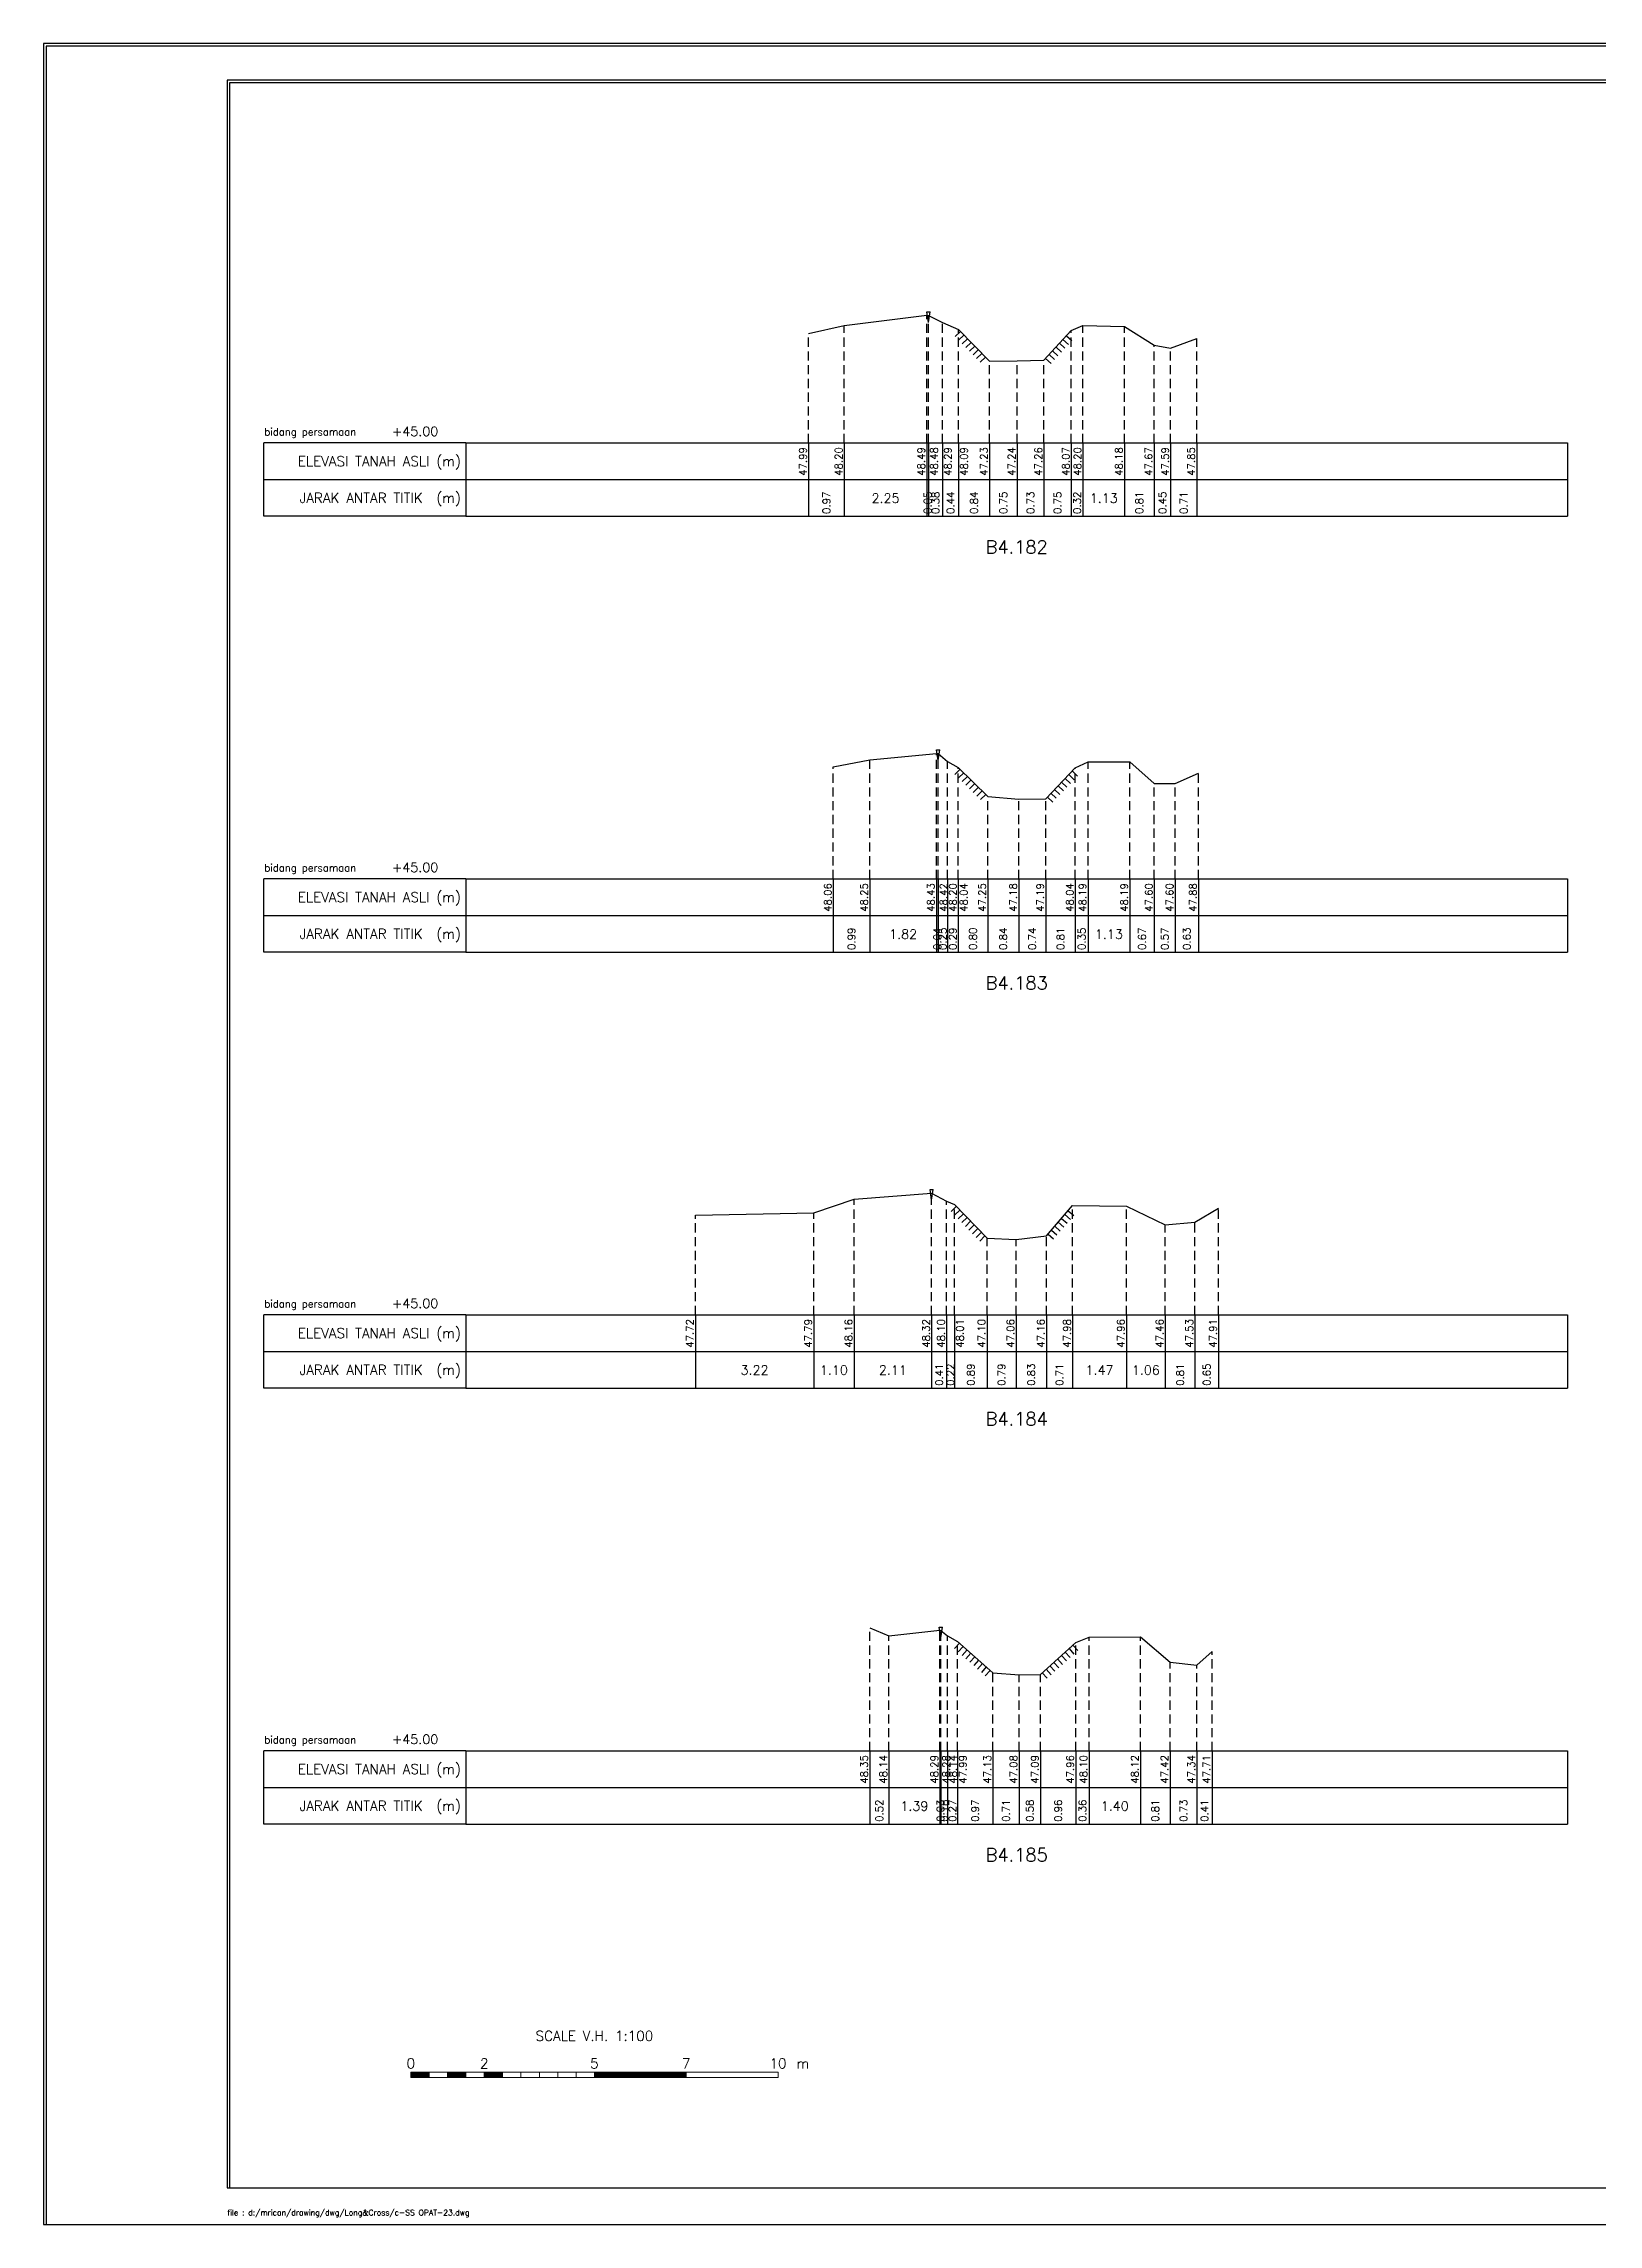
# Model space of a CAD drawing. Header units: inches. Extents: x -11 to 3175, y -842 to -783.
# Drawn here: x 1887 to 1929.3, y -842 to -782.6 of the extents above; entities that cross this region are included whole.
import ezdxf
from ezdxf.enums import TextEntityAlignment as Align

# ---------------------------------------------------------------- set-up
doc = ezdxf.new("R2010")
doc.units = ezdxf.units.IN
doc.header["$MEASUREMENT"] = 0
doc.linetypes.add('DASHED2', pattern=[0.375, 0.25, -0.125])
doc.layers.add('KOP', color=7, linetype='Continuous')
doc.layers.add('pelengkap', color=7, linetype='Continuous')
doc.styles.add('ARIAL', font='arial.ttf')
doc.styles.add('battang01', font='arial.ttf')
doc.styles.add('L100', font='simplex.shx', dxfattribs={"height": 0.254})
doc.styles.add('L140', font='simplex.shx', dxfattribs={"height": 0.356})
doc.styles.add('L60', font='simplex.shx', dxfattribs={"height": 0.152})
doc.styles.add('L80', font='simplex.shx', dxfattribs={"height": 0.203})
doc.styles.add('ROMANS-N', font='ROMANS.SHX', dxfattribs={"width": 0.8})
doc.styles.add('SONDU', font='arial.ttf')
doc.styles.get("Standard").update_dxf_attribs({"font": 'simplex.shx'})
doc.styles.add('STYLE1', font='arial.ttf', dxfattribs={"height": 0.2})

# ---------------------------------------------------------------- blocks, each defined once
blk = doc.blocks.new('kop')
at = {"layer": 'KOP'}
h = blk.add_hatch(color=3, dxfattribs=at)
h.paths.add_polyline_path([(609.87, 69.8), (591.81, 69.8), (591.81, 51.91), (609.87, 51.91)])
h.paths.add_polyline_path([(592.1, 52.25), (592.1, 69.5), (609.53, 69.5), (609.53, 52.25)], flags=16)
edge = h.paths.add_edge_path(flags=0)
edge.add_line((608.87, 52.91), (601.67, 52.91))
edge.add_ellipse((597.68, 52.92), major_axis=(2.82, 2.82), ratio=1, start_angle=314.84704, end_angle=495.15296)
edge.add_line((593.69, 52.91), (592.76, 52.91))
edge.add_line((592.76, 52.91), (592.76, 58.63))
edge.add_line((592.76, 58.63), (595.43, 58.63))
edge.add_ellipse((595.43, 63.37), major_axis=(-3.35, 3.35), ratio=1, start_angle=135, end_angle=315)
edge.add_line((595.43, 68.11), (595.43, 68.84))
edge.add_line((595.43, 68.84), (601.65, 68.84))
edge.add_line((601.65, 68.84), (601.65, 58.59))
edge.add_ellipse((604.86, 58.63), major_axis=(2.26, 2.26), ratio=1, start_angle=135.57378, end_angle=315)
edge.add_line((608.06, 58.63), (608.87, 58.63))
edge.add_line((608.87, 58.63), (608.87, 52.91))
h = blk.add_hatch(dxfattribs=at)
h.set_pattern_fill('ANSI31', color=21)
h.paths.add_polyline_path([(609.53, 69.5), (592.1, 69.5), (592.1, 52.25), (609.53, 52.25)])
edge = h.paths.add_edge_path(flags=16)
edge.add_line((608.06, 58.63), (608.87, 58.63))
edge.add_line((608.87, 58.63), (608.87, 52.91))
edge.add_line((608.87, 52.91), (601.67, 52.91))
edge.add_ellipse((597.68, 52.92), major_axis=(-2.82, 2.82), ratio=1, start_angle=224.84704, end_angle=405.15296)
edge.add_line((593.69, 52.91), (592.76, 52.91))
edge.add_line((592.76, 52.91), (592.76, 58.63))
edge.add_line((592.76, 58.63), (595.43, 58.63))
edge.add_ellipse((595.43, 63.37), major_axis=(-3.35, 3.35), ratio=1, start_angle=135, end_angle=315)
edge.add_line((595.43, 68.11), (595.43, 68.84))
edge.add_line((595.43, 68.84), (601.65, 68.84))
edge.add_line((601.65, 68.84), (601.65, 58.59))
edge.add_ellipse((604.86, 58.63), major_axis=(-2.26, 2.26), ratio=1, start_angle=45.57378, end_angle=225)
h = blk.add_hatch(color=3, dxfattribs=at)
edge = h.paths.add_edge_path()
edge.add_line((601.65, 68.84), (595.43, 68.84))
edge.add_line((595.43, 68.84), (595.43, 68.11))
edge.add_ellipse((595.43, 63.37), major_axis=(-3.35, 3.35), ratio=1, start_angle=135, end_angle=315, ccw=False)
edge.add_line((595.43, 58.63), (592.76, 58.63))
edge.add_line((592.76, 58.63), (592.76, 52.91))
edge.add_line((592.76, 52.91), (593.69, 52.91))
edge.add_ellipse((597.68, 52.92), major_axis=(-2.82, 2.82), ratio=1, start_angle=-135.15296, end_angle=45.15296, ccw=False)
edge.add_line((601.67, 52.91), (608.87, 52.91))
edge.add_line((608.87, 52.91), (608.87, 58.63))
edge.add_line((608.87, 58.63), (608.06, 58.63))
edge.add_ellipse((604.86, 58.63), major_axis=(2.26, 2.26), ratio=1, start_angle=134.42622, end_angle=315, ccw=False)
edge.add_line((601.65, 58.66), (601.65, 68.84))
h = blk.add_hatch(dxfattribs=at)
h.set_pattern_fill('ANSI31', color=41)
h.paths.add_polyline_path([(595.59, 25.44), (591.99, 25.44), (591.99, 22.12), (595.59, 22.12)])
h.paths.add_polyline_path([(594.83, 23.8), (595.49, 22.51), (594.95, 22.51), (594.37, 23.59), (594.37, 22.51), (593.85, 22.51), (593.85, 24.73), (593.24, 22.51), (592.84, 22.51), (592.12, 25.05), (592.67, 25.05), (593.03, 23.54), (593.41, 25.05), (594.37, 25.05), (594.37, 23.99), (594.89, 25.05), (595.46, 25.05)], flags=16)
at = {"color": 2}
blk.add_lwpolyline([(-49.29, -9.99), (790.69, -9.99), (790.69, 583.29), (-49.29, 583.29)], close=True, dxfattribs=at)
at = {"color": 6}
blk.add_lwpolyline([(0.65, 0), (780.7, 0), (780.7, 573.3), (0.65, 573.3)], close=True, dxfattribs=at)
at = {"layer": 'KOP', "color": 5}
for p, q in [((590.8, 70.96), (590.8, 29.98)), ((590.8, 70.96), (780.7, 70.96)), ((400.9, 29.98), (400.9, 0)), ((400.9, 29.98), (590.8, 29.98)), ((590.8, 29.98), (590.8, 0))]:
    blk.add_line(p, q, dxfattribs=at)
at = {"layer": 'KOP', "color": 3}
for p, q in [((591.81, 69.8), (609.87, 69.8)), ((591.81, 51.91), (591.81, 69.8)), ((592.1, 69.5), (609.53, 69.5)), ((592.1, 52.25), (592.1, 69.5)), ((595.43, 68.84), (595.43, 68.11)), ((595.43, 68.84), (601.65, 68.84)), ((601.65, 58.59), (601.65, 68.84)), ((609.53, 69.5), (609.53, 52.25)), ((609.87, 69.8), (609.87, 51.91)), ((592.76, 52.91), (592.76, 58.63)), ((595.43, 58.63), (592.76, 58.63)), ((608.87, 58.63), (608.06, 58.63)), ((608.87, 58.63), (608.87, 52.91)), ((609.87, 51.91), (591.81, 51.91)), ((609.53, 52.25), (592.1, 52.25)), ((593.69, 52.91), (592.76, 52.91)), ((608.87, 52.91), (601.67, 52.91)), ((720.73, 43.98), (780.7, 43.98)), ((720.73, 36.98), (780.7, 36.98)), ((415.9, 29.98), (415.9, 0)), ((430.89, 29.98), (430.89, 0)), ((545.83, 29.98), (545.83, 0)), ((560.82, 29.98), (560.82, 0)), ((575.81, 29.98), (575.81, 0)), ((655.77, 29.98), (655.77, 11.99)), ((675.76, 29.98), (675.76, 0)), ((705.74, 29.98), (705.74, 0)), ((400.9, 24.99), (590.8, 24.99)), ((655.77, 23.99), (720.73, 23.99)), ((720.73, 23.99), (780.7, 23.99)), ((400.9, 19.99), (590.8, 19.99)), ((655.77, 17.99), (720.73, 17.99)), ((720.73, 17.99), (780.7, 17.99)), ((740.72, 17.99), (740.72, 0)), ((400.9, 14.99), (590.8, 14.99)), ((590.8, 6), (720.73, 6))]:
    blk.add_line(p, q, dxfattribs=at)
at = {"layer": 'KOP', "color": 4}
for p, q in [((610.79, 70.96), (610.79, 50.97)), ((720.73, 70.96), (720.73, 0)), ((590.8, 50.97), (720.73, 50.97)), ((720.73, 50.97), (780.7, 50.97)), ((590.8, 29.98), (720.73, 29.98)), ((720.73, 29.98), (780.7, 29.98)), ((590.8, 11.99), (720.73, 11.99))]:
    blk.add_line(p, q, dxfattribs=at)
at = {"layer": 'KOP', "color": 41}
blk.add_line((595.59, 22.12), (591.99, 22.12), dxfattribs=at)
for points in [[(591.99, 25.44), (595.59, 25.44)], [(592.12, 25.05), (592.67, 25.05)], [(592.12, 25.05), (592.84, 22.51)], [(592.2, 25.44), (592.42, 25.44)], [(592.63, 25.44), (592.84, 25.44)], [(592.67, 25.05), (593.03, 23.54), (593.41, 25.05)], [(593.05, 25.44), (593.26, 25.44)], [(593.24, 22.51), (593.85, 24.73)], [(593.41, 25.05), (594.37, 25.05)], [(593.48, 25.44), (593.69, 25.44)], [(593.85, 22.51), (593.85, 24.73)], [(593.9, 25.44), (594.11, 25.44)], [(594.32, 25.44), (594.53, 25.44)], [(594.37, 25.05), (594.37, 23.99)], [(594.37, 23.99), (594.89, 25.05)], [(594.75, 25.44), (594.96, 25.44)], [(594.83, 23.8), (595.46, 25.05)], [(594.83, 23.8), (595.49, 22.51)], [(594.89, 25.05), (595.46, 25.05)], [(595.17, 25.44), (595.38, 25.44)], [(592.84, 22.51), (593.24, 22.51)], [(593.85, 22.51), (594.37, 22.51)], [(594.95, 22.51), (594.37, 23.59)], [(594.37, 23.59), (594.37, 22.51)], [(594.95, 22.51), (595.49, 22.51)]]:
    blk.add_lwpolyline(points, dxfattribs=at)
at = {"layer": 'KOP', "color": 42}
for points in [[(592.2, 29.11), (592.2, 25.44)], [(592.54, 29.11), (592.54, 25.44)], [(592.96, 29.11), (592.96, 25.44)], [(593.38, 29.11), (593.38, 25.44)], [(593.81, 29.11), (593.81, 25.44)], [(594.23, 29.11), (594.23, 25.44)], [(594.65, 29.11), (594.65, 25.44)], [(595.08, 29.11), (595.08, 25.44)], [(595.5, 29.11), (595.5, 25.44)]]:
    blk.add_lwpolyline(points, dxfattribs=at)
at = {"layer": 'KOP', "color": 3}
for centre, major_axis, start_param, end_param in [((595.43, 63.37), (-3.35, 3.35), 2.356194, 5.497787), ((597.68, 52.92), (-2.82, 2.82), 3.924321, 7.071253), ((604.86, 58.63), (-2.26, 2.26), 0.785398, 3.926991)]:
    blk.add_ellipse(centre, major_axis=major_axis, ratio=1, start_param=start_param, end_param=end_param, dxfattribs=at)
at = {"layer": 'KOP', "color": 5, "style": 'SONDU'}
for s, height, width, p, p2 in [('MINISTRY OF PUBLIC WORKS AND HOUSING', 3.4982, 0.971049, (612.49, 65.4), (715.58, 65.4)), ('DIRECTORATE GENERAL OF WATER RESOURCES', 2.7485, 1.100714, (612.33, 60.62), (715.42, 60.62)), ('DIRECTORATE OF IRRIGATION AND LOWLAND', 1.9989, 1.638753, (612.52, 56.15), (715.75, 56.15))]:
    blk.add_text(s, height=height, dxfattribs=dict(at, width=width)).set_placement(p, p2, align=Align.FIT)
at = {"layer": 'KOP', "color": 3, "style": 'ROMANS-N', "width": 1.832261}
blk.add_text('Jalan Pattimura No. 20 Kebayoran Baru, Jakarta Selatan', height=1.2493, dxfattribs=at).set_placement((612.79, 53.07), (715.58, 53.07), align=Align.FIT)
at = {"layer": 'KOP', "color": 5, "style": 'ARIAL'}
blk.add_text('Subject:', height=3.252, dxfattribs=at).set_placement((593.75, 45.87))
at = {"layer": 'KOP', "color": 3}
for s, height, style, p in [('Scheme', 1.999, 'battang01', (722.75, 46.66)), (':', 2, 'battang01', (740.37, 46.56)), ('D.I MRICAN', 1.999, 'battang01', (742.66, 46.66)), ('District', 1.999, 'battang01', (722.68, 39.97)), ('KEDIRI', 1.999, 'battang01', (742.66, 39.66)), (':', 2, 'battang01', (740.38, 39.87)), ('Province', 1.999, 'battang01', (722.75, 32.66)), (':', 2, 'battang01', (740.37, 32.57)), ('EAST JAVA', 1.999, 'battang01', (742.66, 32.66)), ('Prepared by', 1.9989, 'battang01', (657.14, 25.79)), ('No. of Sheet ', 1.9989, 'battang01', (722.52, 26.68)), (':', 2, 'battang01', (740.38, 25.62)), ('in joint venture with:', 1.2493, 'SONDU', (597.56, 21.07)), ('Checked by', 1.999, 'battang01', (657.14, 19.79)), ('Register', 1.999, 'battang01', (722.52, 20.02)), (':', 2, 'battang01', (740.36, 19.92)), ('Team Leader', 1.9989, 'battang01', (657.14, 13.79)), ('Yoo, Kang-Keun', 1.9989, 'battang01', (677.26, 13.79)), ('Date :', 1.999, 'battang01', (722.52, 13.49)), ('No. of Contract :', 1.9989, 'battang01', (743.52, 13.49)), ('No.', 2, 'STYLE1', (404.73, 6.99)), ('Date', 2, 'STYLE1', (417.78, 6.99)), ('Revised', 2, 'STYLE1', (483.04, 7.17)), ('Drawn', 2, 'STYLE1', (550.92, 7.18)), ('Checked', 2, 'STYLE1', (562.62, 7.11)), ('Approv.', 2, 'STYLE1', (578.86, 7.21)), ('Acknowledge by', 1.9989, 'battang01', (592.18, 7.8)), (':', 2, 'battang01', (612.76, 7.81)), ('Approved by', 1.9989, 'battang01', (592.18, 1.8)), (':', 2, 'battang01', (612.81, 1.77)), ('Directorate of Irrigations and Lowlands', 1.9989, 'battang01', (614.08, 1.59))]:
    blk.add_text(s, height=height, dxfattribs=dict(at, style=style)).set_placement(p)
at = {"layer": 'KOP', "color": 6, "style": 'SONDU'}
blk.add_text('PT. VIRAMA KARYA (Persero)', height=2.5809, dxfattribs=at).set_placement((597.36, 26.15))
at = {"layer": 'KOP', "color": 42, "style": 'SONDU'}
blk.add_text('VIRAMA', height=0.942, dxfattribs=at).set_placement((591.3, 21.04))
at = {"layer": 'KOP', "color": 4, "style": 'SONDU'}
for s, p in [('Korean Rural Community Corporation', (592.02, 18.86)), ('PT. Wiratman', (592.02, 16.86)), ('PT. Terasis Erojaya', (591.94, 12.59)), ('PT. Tuah Agung Anugrah', (592, 14.73))]:
    blk.add_text(s, height=1.4992, dxfattribs=at).set_placement(p)
at = {"layer": 'KOP', "color": 3, "insert": (719.86, 60.77), "char_height": 2.4987, "width": 61.4394, "attachment_point": 4, "style": 'SONDU'}
blk.add_mtext('\\pi1.9124;Project Preparation Consultant (PPC)\\P\\pi3.0493;Firm For Develompent of the Mrican \\P\\pi7.7731;Irrigation System In East Java', dxfattribs=at)
at = {"layer": 'KOP', "color": 2, "insert": (597.57, 24.25), "char_height": 0.9995, "width": 48.7181, "attachment_point": 1, "style": 'SONDU'}
blk.add_mtext('Jl. Hang Tuah Raya No.26, Kebayoran Baru Jakarta Selatan 12120 Indonesia', dxfattribs=at)
blk = doc.blocks.new('*X6')
at = {"color": 0}
for p, q in [((20000, 6250), (25000, 6250)), ((20000, 6200), (25000, 6200)), ((20000, 6150), (25000, 6150)), ((20000, 6100), (25000, 6100)), ((20000, 6050), (25000, 6050))]:
    blk.add_line(p, q, dxfattribs=at)
blk = doc.blocks.new('*X5')
at = {"color": 0}
for p, q in [((14000, 6250), (15000, 6250)), ((14000, 6200), (15000, 6200)), ((14000, 6150), (15000, 6150)), ((14000, 6100), (15000, 6100)), ((14000, 6050), (15000, 6050))]:
    blk.add_line(p, q, dxfattribs=at)
blk = doc.blocks.new('*X3')
at = {"color": 0}
for p, q in [((10000, 6250), (11000, 6250)), ((10000, 6200), (11000, 6200)), ((10000, 6150), (11000, 6150)), ((10000, 6100), (11000, 6100)), ((10000, 6050), (11000, 6050))]:
    blk.add_line(p, q, dxfattribs=at)
blk = doc.blocks.new('*X4')
at = {"color": 0}
for p, q in [((12000, 6250), (13000, 6250)), ((12000, 6200), (13000, 6200)), ((12000, 6150), (13000, 6150)), ((12000, 6100), (13000, 6100)), ((12000, 6050), (13000, 6050))]:
    blk.add_line(p, q, dxfattribs=at)
blk = doc.blocks.new('c100')
at = {"color": 2}
blk.add_lwpolyline([(-5, -1), (79.1, -1), (79.1, 58.4), (-5, 58.4)], close=True, dxfattribs=at)
at = {"color": 6}
blk.add_lwpolyline([(0, 0), (78.1, 0), (78.1, 57.4), (0, 57.4)], close=True, dxfattribs=at)
at = {"color": 3, "lineweight": 0}
for points in [[(5, 3), (5.5, 3), (5.5, 3.15), (5, 3.15)], [(5.5, 3), (6, 3), (6, 3.15), (5.5, 3.15)], [(6, 3), (6.5, 3), (6.5, 3.15), (6, 3.15)], [(6.5, 3), (7, 3), (7, 3.15), (6.5, 3.15)], [(7, 3), (7.5, 3), (7.5, 3.15), (7, 3.15)], [(7.5, 3), (8, 3), (8, 3.15), (7.5, 3.15)], [(8, 3), (8.5, 3), (8.5, 3.15), (8, 3.15)], [(8.5, 3), (9, 3), (9, 3.15), (8.5, 3.15)], [(9, 3), (9.5, 3), (9.5, 3.15), (9, 3.15)], [(9.5, 3), (10, 3), (10, 3.15), (9.5, 3.15)], [(10, 3), (12.5, 3), (12.5, 3.15), (10, 3.15)], [(12.5, 3), (15, 3), (15, 3.15), (12.5, 3.15)]]:
    blk.add_lwpolyline(points, close=True, dxfattribs=at)
at = {"color": 1, "lineweight": 0, "xscale": 0.0005, "yscale": 0.0005, "zscale": 0.0005}
for name in ['*X3', '*X4', '*X5', '*X6']:
    blk.add_blockref(name, (0, 0), dxfattribs=at)
at = {"color": 3}
for s, p in [('SCALE V.H. 1:100', (10, 4)), ('0', (5, 3.25)), ('2', (7, 3.25)), ('5', (10, 3.25)), ('7', (12.5, 3.25)), ('10', (15, 3.25))]:
    blk.add_text(s, height=0.27, dxfattribs=at).set_placement(p, align=Align.CENTER)
blk.add_text('m', height=0.27, dxfattribs=at).set_placement((15.5, 3.25))
blk = doc.blocks.new('das2')
at = {"color": 5, "linetype": 'Continuous'}
for q in [(0, 1), (17.75, 1)]:
    blk.add_line((2.75, 1), q, dxfattribs=at)
at = {"color": 3, "linetype": 'Continuous'}
for p, q in [((2.75, 1), (2.75, 0)), ((17.75, 1), (17.75, 0)), ((0, 0.5), (17.75, 0.5)), ((2.75, 0), (0, 0)), ((2.75, 0), (17.75, 0))]:
    blk.add_line(p, q, dxfattribs=at)
blk.add_lwpolyline([(0, 0), (0, 1)], dxfattribs=at)
blk.add_text('bidang persamaan', height=0.1, dxfattribs=at).set_placement((0.005, 1.1))
at = {"color": 5, "linetype": 'Continuous'}
for s, p in [('ELEVASI TANAH ASLI (m)', (2.683, 0.683)), ('JARAK ANTAR TITIK  (m)', (2.683, 0.183))]:
    blk.add_text(s, height=0.135, dxfattribs=at).set_placement(p, align=Align.RIGHT)
blk = doc.blocks.new('gbrpatok')
at = {"color": 2, "linetype": 'Continuous'}
for p, q in [((-0.00045, 0.00096), (0.00045, 0.00096)), ((0, -0.00196), (-0.00045, 0.00096)), ((0, -0.00196), (0.00045, 0.00096))]:
    blk.add_line(p, q, dxfattribs=at)

msp = doc.modelspace()

# ---------------------------------------------------------------- linework, layer by layer
at = {"color": 2, "linetype": 'Continuous', "lineweight": -3}
for p, q in [((1908.804, -790.281), (1911.053, -789.992)), ((1911.053, -789.992), (1911.1, -790.003)), ((1911.1, -790.003), (1911.479, -790.192)), ((1907.831, -790.497), (1908.804, -790.281)), ((1911.479, -790.192), (1911.916, -790.388)), ((1911.916, -790.388), (1912.759, -791.252)), ((1914.24, -791.226), (1914.987, -790.41)), ((1914.987, -790.41), (1915.305, -790.279)), ((1915.305, -790.279), (1916.435, -790.302)), ((1916.435, -790.302), (1917.243, -790.81)), ((1917.243, -790.81), (1917.693, -790.895)), ((1917.693, -790.895), (1918.403, -790.633)), ((1912.759, -791.252), (1913.513, -791.238)), ((1913.513, -791.238), (1914.24, -791.226)), ((1908.506, -802.299), (1909.497, -802.111)), ((1909.497, -802.111), (1911.315, -801.932)), ((1911.315, -801.932), (1911.36, -801.934)), ((1911.36, -801.934), (1911.614, -802.154)), ((1911.614, -802.154), (1911.908, -802.314)), ((1911.908, -802.314), (1912.71, -803.104)), ((1914.289, -803.172), (1915.096, -802.323)), ((1915.096, -802.323), (1915.444, -802.166)), ((1915.444, -802.166), (1916.578, -802.165)), ((1916.578, -802.165), (1917.248, -802.755)), ((1917.817, -802.755), (1918.45, -802.475)), ((1917.248, -802.755), (1917.817, -802.755)), ((1912.71, -803.104), (1913.554, -803.18)), ((1913.554, -803.18), (1914.289, -803.172)), ((1907.973, -814.447), (1909.072, -814.073)), ((1909.072, -814.073), (1911.184, -813.91)), ((1911.184, -813.91), (1911.59, -814.128)), ((1911.59, -814.128), (1911.806, -814.223)), ((1911.806, -814.223), (1912.692, -815.134)), ((1914.308, -815.076), (1915.022, -814.252)), ((1915.022, -814.252), (1916.488, -814.27)), ((1916.488, -814.27), (1917.545, -814.773)), ((1918.352, -814.705), (1918.998, -814.32)), ((1904.75, -814.514), (1907.973, -814.447)), ((1917.545, -814.773), (1918.352, -814.705)), ((1912.692, -815.134), (1913.481, -815.175)), ((1913.481, -815.175), (1914.308, -815.076)), ((1909.499, -825.755), (1910.019, -825.969)), ((1910.019, -825.969), (1911.409, -825.816)), ((1911.409, -825.816), (1911.434, -825.825)), ((1911.434, -825.825), (1911.616, -825.968)), ((1911.616, -825.968), (1911.886, -826.119)), ((1911.886, -826.119), (1912.853, -826.979)), ((1914.147, -827.021), (1915.109, -826.15)), ((1915.109, -826.15), (1915.471, -826.004)), ((1915.471, -826.004), (1916.87, -825.992)), ((1916.87, -825.992), (1917.679, -826.69)), ((1917.679, -826.69), (1918.407, -826.767)), ((1918.407, -826.767), (1918.82, -826.4)), ((1912.853, -826.979), (1913.566, -827.031)), ((1913.566, -827.031), (1914.147, -827.021))]:
    msp.add_line(p, q, dxfattribs=at)
at = {"color": 1, "linetype": 'DASHED2', "lineweight": -3}
for p, q in [((1911.053, -793.482), (1911.053, -789.992)), ((1911.1, -793.482), (1911.1, -790.003)), ((1907.831, -793.482), (1907.831, -790.497)), ((1908.804, -793.482), (1908.804, -790.281)), ((1911.479, -793.482), (1911.479, -790.192)), ((1911.916, -793.482), (1911.916, -790.388)), ((1914.987, -793.482), (1914.987, -790.41)), ((1915.305, -793.482), (1915.305, -790.279)), ((1916.435, -793.482), (1916.435, -790.302)), ((1917.243, -793.482), (1917.243, -790.81)), ((1917.693, -793.482), (1917.693, -790.895)), ((1918.403, -793.482), (1918.403, -790.633)), ((1912.759, -793.482), (1912.759, -791.252)), ((1913.513, -793.482), (1913.513, -791.238)), ((1914.24, -793.482), (1914.24, -791.226)), ((1908.506, -805.358), (1908.506, -802.299)), ((1909.497, -805.358), (1909.497, -802.111)), ((1911.315, -805.358), (1911.315, -801.932)), ((1911.36, -805.358), (1911.36, -801.934)), ((1911.614, -805.358), (1911.614, -802.154)), ((1911.908, -805.358), (1911.908, -802.314)), ((1915.096, -805.358), (1915.096, -802.323)), ((1915.444, -805.358), (1915.444, -802.166)), ((1916.578, -805.358), (1916.578, -802.165)), ((1918.45, -805.358), (1918.45, -802.475)), ((1917.248, -805.358), (1917.248, -802.755)), ((1917.817, -805.358), (1917.817, -802.755)), ((1912.71, -805.358), (1912.71, -803.104)), ((1913.554, -805.358), (1913.554, -803.18)), ((1914.289, -805.358), (1914.289, -803.172)), ((1909.072, -817.232), (1909.072, -814.073)), ((1911.184, -817.232), (1911.184, -813.91)), ((1911.59, -817.232), (1911.59, -814.128)), ((1911.806, -817.232), (1911.806, -814.223)), ((1915.022, -817.232), (1915.022, -814.252)), ((1916.488, -817.232), (1916.488, -814.27)), ((1918.998, -817.232), (1918.998, -814.32)), ((1904.75, -817.232), (1904.75, -814.514)), ((1907.973, -817.232), (1907.973, -814.447)), ((1917.545, -817.232), (1917.545, -814.773)), ((1918.352, -817.232), (1918.352, -814.705)), ((1912.692, -817.232), (1912.692, -815.134)), ((1913.481, -817.232), (1913.481, -815.175)), ((1914.308, -817.232), (1914.308, -815.076)), ((1909.499, -829.108), (1909.499, -825.755)), ((1910.019, -829.108), (1910.019, -825.969)), ((1911.409, -829.108), (1911.409, -825.816)), ((1911.434, -829.108), (1911.434, -825.825)), ((1911.616, -829.108), (1911.616, -825.968)), ((1911.886, -829.108), (1911.886, -826.119)), ((1915.109, -829.108), (1915.109, -826.15)), ((1915.471, -829.108), (1915.471, -826.004)), ((1916.87, -829.108), (1916.87, -825.992)), ((1917.679, -829.108), (1917.679, -826.69)), ((1918.407, -829.108), (1918.407, -826.767)), ((1918.82, -829.108), (1918.82, -826.4)), ((1912.853, -829.108), (1912.853, -826.979)), ((1913.566, -829.108), (1913.566, -827.031)), ((1914.147, -829.108), (1914.147, -827.021))]:
    msp.add_line(p, q, dxfattribs=at)
at = {"color": 1, "linetype": 'Continuous', "lineweight": -3}
for p, q in [((1907.831, -793.482), (1907.831, -795.482)), ((1908.804, -793.482), (1908.804, -795.482)), ((1911.053, -793.482), (1911.053, -795.482)), ((1911.1, -793.482), (1911.1, -795.482)), ((1911.479, -793.482), (1911.479, -795.482)), ((1911.916, -793.482), (1911.916, -795.482)), ((1912.759, -793.482), (1912.759, -795.482)), ((1913.513, -793.482), (1913.513, -795.482)), ((1914.24, -793.482), (1914.24, -795.482)), ((1914.987, -793.482), (1914.987, -795.482)), ((1915.305, -793.482), (1915.305, -795.482)), ((1916.435, -793.482), (1916.435, -795.482)), ((1917.243, -793.482), (1917.243, -795.482)), ((1917.693, -793.482), (1917.693, -795.482)), ((1918.403, -793.482), (1918.403, -795.482)), ((1908.506, -805.358), (1908.506, -807.358)), ((1909.497, -805.358), (1909.497, -807.358)), ((1911.315, -805.358), (1911.315, -807.358)), ((1911.36, -805.358), (1911.36, -807.358)), ((1911.614, -805.358), (1911.614, -807.358)), ((1911.908, -805.358), (1911.908, -807.358)), ((1912.71, -805.358), (1912.71, -807.358)), ((1913.554, -805.358), (1913.554, -807.358)), ((1914.289, -805.358), (1914.289, -807.358)), ((1915.096, -805.358), (1915.096, -807.358)), ((1915.444, -805.358), (1915.444, -807.358)), ((1916.578, -805.358), (1916.578, -807.358)), ((1917.248, -805.358), (1917.248, -807.358)), ((1917.817, -805.358), (1917.817, -807.358)), ((1918.45, -805.358), (1918.45, -807.358)), ((1904.75, -817.232), (1904.75, -819.232)), ((1907.973, -817.232), (1907.973, -819.232)), ((1909.072, -817.232), (1909.072, -819.232)), ((1911.184, -817.232), (1911.184, -819.232)), ((1911.59, -817.232), (1911.59, -819.232)), ((1911.806, -817.232), (1911.806, -819.232)), ((1912.692, -817.232), (1912.692, -819.232)), ((1913.481, -817.232), (1913.481, -819.232)), ((1914.308, -817.232), (1914.308, -819.232)), ((1915.022, -817.232), (1915.022, -819.232)), ((1916.488, -817.232), (1916.488, -819.232)), ((1917.545, -817.232), (1917.545, -819.232)), ((1918.352, -817.232), (1918.352, -819.232)), ((1918.998, -817.232), (1918.998, -819.232)), ((1909.499, -829.108), (1909.499, -831.108)), ((1910.019, -829.108), (1910.019, -831.108)), ((1911.409, -829.108), (1911.409, -831.108)), ((1911.434, -829.108), (1911.434, -831.108)), ((1911.616, -829.108), (1911.616, -831.108)), ((1911.886, -829.108), (1911.886, -831.108)), ((1912.853, -829.108), (1912.853, -831.108)), ((1913.566, -829.108), (1913.566, -831.108)), ((1914.147, -829.108), (1914.147, -831.108)), ((1915.109, -829.108), (1915.109, -831.108)), ((1915.471, -829.108), (1915.471, -831.108)), ((1916.87, -829.108), (1916.87, -831.108)), ((1917.679, -829.108), (1917.679, -831.108)), ((1918.407, -829.108), (1918.407, -831.108)), ((1918.82, -829.108), (1918.82, -831.108))]:
    msp.add_line(p, q, dxfattribs=at)
at = {"layer": 'pelengkap', "color": 1, "linetype": 'Continuous', "lineweight": -3}
for p, q in [((1911.965, -790.439), (1911.822, -790.578)), ((1912.063, -790.539), (1911.919, -790.678)), ((1914.855, -790.555), (1915.002, -790.69)), ((1912.16, -790.639), (1912.017, -790.779)), ((1912.258, -790.739), (1912.115, -790.879)), ((1912.356, -790.839), (1912.213, -790.979)), ((1912.454, -790.94), (1912.31, -791.079)), ((1912.551, -791.04), (1912.408, -791.179)), ((1912.649, -791.14), (1912.506, -791.28)), ((1914.288, -791.175), (1914.435, -791.31)), ((1914.382, -791.072), (1914.53, -791.207)), ((1914.477, -790.968), (1914.624, -791.103)), ((1914.571, -790.865), (1914.719, -791)), ((1914.666, -790.762), (1914.813, -790.897)), ((1914.76, -790.658), (1914.908, -790.793)), ((1911.958, -802.363), (1911.818, -802.505)), ((1912.058, -802.461), (1911.918, -802.603)), ((1915.013, -802.411), (1915.157, -802.549)), ((1912.158, -802.559), (1912.017, -802.702)), ((1912.257, -802.657), (1912.117, -802.8)), ((1912.357, -802.756), (1912.217, -802.898)), ((1912.457, -802.854), (1912.317, -802.996)), ((1912.557, -802.952), (1912.416, -803.095)), ((1912.656, -803.05), (1912.516, -803.193)), ((1914.434, -803.019), (1914.579, -803.157)), ((1914.53, -802.918), (1914.675, -803.056)), ((1914.627, -802.817), (1914.772, -802.954)), ((1914.723, -802.715), (1914.868, -802.853)), ((1914.82, -802.614), (1914.964, -802.751)), ((1914.916, -802.512), (1915.061, -802.65)), ((1914.337, -803.121), (1914.482, -803.259)), ((1911.855, -814.274), (1911.711, -814.413)), ((1911.952, -814.374), (1911.809, -814.513)), ((1912.05, -814.474), (1911.906, -814.614)), ((1912.147, -814.575), (1912.004, -814.714)), ((1912.245, -814.675), (1912.102, -814.815)), ((1912.343, -814.776), (1912.199, -814.915)), ((1912.44, -814.876), (1912.297, -815.015)), ((1914.445, -814.918), (1914.596, -815.049)), ((1914.537, -814.812), (1914.688, -814.943)), ((1914.629, -814.706), (1914.78, -814.837)), ((1914.72, -814.601), (1914.872, -814.732)), ((1914.812, -814.495), (1914.963, -814.626)), ((1914.904, -814.389), (1915.055, -814.52)), ((1912.538, -814.976), (1912.394, -815.116)), ((1912.635, -815.077), (1912.492, -815.216)), ((1914.354, -815.024), (1914.505, -815.155)), ((1911.939, -826.165), (1911.806, -826.315)), ((1915.029, -826.222), (1915.163, -826.37)), ((1912.043, -826.258), (1911.91, -826.408)), ((1912.148, -826.351), (1912.015, -826.501)), ((1912.252, -826.444), (1912.119, -826.594)), ((1912.357, -826.537), (1912.224, -826.687)), ((1912.462, -826.631), (1912.329, -826.78)), ((1912.566, -826.724), (1912.433, -826.873)), ((1912.671, -826.817), (1912.538, -826.966)), ((1914.406, -826.786), (1914.54, -826.934)), ((1914.51, -826.692), (1914.644, -826.84)), ((1914.614, -826.598), (1914.748, -826.746)), ((1914.717, -826.504), (1914.852, -826.652)), ((1914.821, -826.41), (1914.955, -826.558)), ((1914.925, -826.316), (1915.059, -826.464)), ((1912.775, -826.91), (1912.642, -827.059)), ((1914.198, -826.974), (1914.333, -827.122)), ((1914.302, -826.88), (1914.436, -827.028))]:
    msp.add_line(p, q, dxfattribs=at)

# ---------------------------------------------------------------- block references
at = {"color": 2, "linetype": 'Continuous', "lineweight": -3}
msp.add_blockref('c100', (1892, -841), dxfattribs=at)
for name, p, xscale, yscale, zscale in [('kop', (1892, -841), 0.1, 0.1, 0.1), ('das2', (1893, -795.475), 2, 2, 2), ('das2', (1893, -807.35), 2, 2, 2), ('das2', (1893, -819.225), 2, 2, 2), ('das2', (1893, -831.1), 2, 2, 2)]:
    msp.add_blockref(name, p, dxfattribs=dict(at, xscale=xscale, yscale=yscale, zscale=zscale))
at = {"color": 1, "linetype": 'Continuous', "lineweight": -3, "xscale": 100, "yscale": 100, "zscale": 100}
for p in [(1911.1, -790.003), (1911.36, -801.934), (1911.184, -813.91), (1911.434, -825.825)]:
    msp.add_blockref('gbrpatok', p, dxfattribs=at)

# ---------------------------------------------------------------- texts
at = {"color": 3, "linetype": 'Continuous', "lineweight": -3, "style": 'L100'}
for s, p in [('+45.00', (1897.116, -793.29)), ('2.25', (1909.928, -795.107)), ('1.13', (1915.87, -795.107)), ('+45.00', (1897.116, -805.165)), ('1.82', (1910.406, -806.983)), ('1.13', (1916.011, -806.983)), ('+45.00', (1897.116, -817.04)), ('3.22', (1906.361, -818.857)), ('1.10', (1908.522, -818.857)), ('2.11', (1910.128, -818.857)), ('1.47', (1915.755, -818.857)), ('1.06', (1917.017, -818.857)), ('+45.00', (1897.116, -828.915)), ('1.39', (1910.714, -830.733)), ('1.40', (1916.17, -830.733))]:
    msp.add_text(s, height=0.254, dxfattribs=at).set_placement(p, align=Align.CENTER)
at = {"color": 3, "linetype": 'Continuous', "lineweight": -3, "style": 'L80'}
for s, p in [('47.99', (1907.781, -793.982)), ('48.20', (1908.753, -793.982)), ('48.49', (1911.003, -793.982)), ('48.48', (1911.349, -793.982)), ('48.29', (1911.728, -793.982)), ('48.09', (1912.166, -793.982)), ('47.23', (1912.709, -793.982)), ('47.24', (1913.463, -793.982)), ('47.26', (1914.19, -793.982)), ('48.07', (1914.937, -793.982)), ('48.20', (1915.255, -793.982)), ('48.18', (1916.385, -793.982)), ('47.67', (1917.193, -793.982)), ('47.59', (1917.643, -793.982)), ('47.85', (1918.352, -793.982)), ('48.06', (1908.456, -805.858)), ('48.25', (1909.446, -805.858)), ('48.43', (1911.265, -805.858)), ('48.42', (1911.609, -805.858)), ('48.20', (1911.864, -805.858)), ('48.04', (1912.158, -805.858)), ('47.25', (1912.66, -805.858)), ('47.18', (1913.504, -805.858)), ('47.19', (1914.239, -805.858)), ('48.04', (1915.046, -805.858)), ('48.19', (1915.394, -805.858)), ('48.19', (1916.528, -805.858)), ('47.60', (1917.198, -805.858)), ('47.60', (1917.766, -805.858)), ('47.88', (1918.4, -805.858)), ('47.72', (1904.699, -817.732)), ('47.79', (1907.922, -817.732)), ('48.16', (1909.022, -817.732)), ('48.32', (1911.134, -817.732)), ('48.10', (1911.54, -817.732)), ('48.01', (1912.056, -817.732)), ('47.10', (1912.641, -817.732)), ('47.06', (1913.431, -817.732)), ('47.16', (1914.258, -817.732)), ('47.98', (1914.972, -817.732)), ('47.96', (1916.438, -817.732)), ('47.46', (1917.495, -817.732)), ('47.53', (1918.302, -817.732)), ('47.91', (1918.948, -817.732)), ('48.35', (1909.449, -829.608)), ('48.14', (1909.969, -829.608)), ('48.29', (1911.359, -829.608)), ('48.28', (1911.684, -829.608)), ('48.14', (1911.866, -829.608)), ('47.99', (1912.136, -829.608)), ('47.13', (1912.802, -829.608)), ('47.08', (1913.516, -829.608)), ('47.09', (1914.096, -829.608)), ('47.96', (1915.058, -829.608)), ('48.10', (1915.42, -829.608)), ('48.12', (1916.819, -829.608)), ('47.42', (1917.629, -829.608)), ('47.34', (1918.357, -829.608)), ('47.71', (1918.77, -829.608))]:
    msp.add_text(s, height=0.203, rotation=90, dxfattribs=at).set_placement(p, align=Align.CENTER)
for s, p in [('0.97', (1908.317, -795.107)), ('0.05', (1911.076, -795.107)), ('0.38', (1911.289, -795.107)), ('0.44', (1911.697, -795.107)), ('0.84', (1912.337, -795.107)), ('0.75', (1913.136, -795.107)), ('0.73', (1913.877, -795.107)), ('0.75', (1914.614, -795.107)), ('0.32', (1915.146, -795.107)), ('0.81', (1916.839, -795.107)), ('0.45', (1917.468, -795.107)), ('0.71', (1918.048, -795.107)), ('0.99', (1909.001, -806.983)), ('0.04', (1911.338, -806.983)), ('0.25', (1911.487, -806.983)), ('0.29', (1911.761, -806.983)), ('0.80', (1912.309, -806.983)), ('0.84', (1913.132, -806.983)), ('0.74', (1913.921, -806.983)), ('0.81', (1914.693, -806.983)), ('0.35', (1915.27, -806.983)), ('0.67', (1916.913, -806.983)), ('0.57', (1917.532, -806.983)), ('0.63', (1918.133, -806.983)), ('0.41', (1911.387, -818.857)), ('0.22', (1911.698, -818.857)), ('0.89', (1912.249, -818.857)), ('0.79', (1913.086, -818.857)), ('0.83', (1913.895, -818.857)), ('0.71', (1914.665, -818.857)), ('0.81', (1917.949, -818.857)), ('0.65', (1918.675, -818.857)), ('0.52', (1909.759, -830.733)), ('0.03', (1911.422, -830.733)), ('0.18', (1911.525, -830.733)), ('0.27', (1911.751, -830.733)), ('0.97', (1912.369, -830.733)), ('0.71', (1913.209, -830.733)), ('0.58', (1913.856, -830.733)), ('0.96', (1914.628, -830.733)), ('0.36', (1915.29, -830.733)), ('0.81', (1917.274, -830.733)), ('0.73', (1918.043, -830.733)), ('0.41', (1918.613, -830.733))]:
    msp.add_text(s, height=0.203, rotation=90, dxfattribs=at).set_placement(p, align=Align.MIDDLE_CENTER)
at = {"color": 4, "linetype": 'Continuous', "lineweight": -3, "style": 'L140'}
for s, p in [('B4.182', (1913.5, -796.487)), ('B4.183', (1913.5, -808.362)), ('B4.184', (1913.5, -820.237)), ('B4.185', (1913.5, -832.112))]:
    msp.add_text(s, height=0.356, dxfattribs=at).set_placement(p, align=Align.CENTER)
at = {"color": 2, "linetype": 'Continuous', "lineweight": -3, "style": 'L60'}
msp.add_text('file : d:/mrican/drawing/dwg/Long&Cross/c-SS OPAT-23.dwg', height=0.152, dxfattribs=at).set_placement((1892, -841.8), align=Align.BOTTOM_LEFT)

doc.saveas('drawing.dxf')
